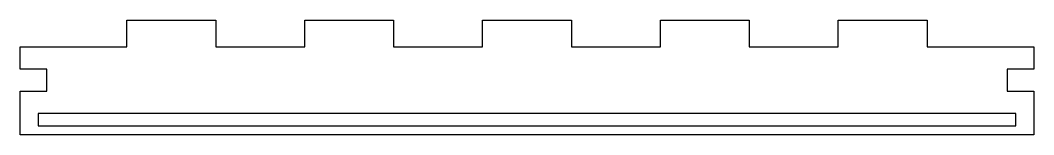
# Model space of a CAD drawing. Header units: millimetres. Extents: x -6 to 222, y -5 to 21.
import ezdxf

# ---------------------------------------------------------------- set-up
doc = ezdxf.new("R2010")
doc.units = ezdxf.units.MM
doc.layers.get('0').update_dxf_attribs({"linetype": 'CONTINUOUS'})

msp = doc.modelspace()

# ---------------------------------------------------------------- linework, layer by layer
for points in [[(216, 10), (216, 5), (222, 5), (222, -4.8), (-6, -4.8), (-6, 5), (0, 5), (0, 10), (-6, 10), (-6, 15), (18, 15), (18, 21), (38, 21), (38, 15), (58, 15), (58, 21), (78, 21), (78, 15), (98, 15), (98, 21), (118, 21), (118, 15), (138, 15), (138, 21), (158, 21), (158, 15), (178, 15), (178, 21), (198, 21), (198, 15), (222, 15), (222, 10)], [(218, 0), (-2, 0), (-2, -2.8), (218, -2.8)]]:
    msp.add_lwpolyline(points, close=True)

doc.saveas('drawing.dxf')
